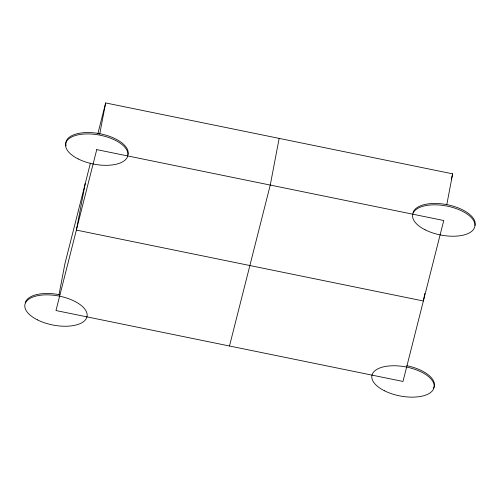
<?xml version="1.0" encoding="UTF-8"?>
<svg xmlns="http://www.w3.org/2000/svg" width="500" height="500" viewBox="0 0 500 500"><rect width="100%" height="100%" fill="white"/><g stroke="black" fill="none" stroke-linecap="round" stroke-linejoin="round"><path stroke-width="0.75" d="M59.05 294.475L64.887 263.863L90.419 163.1M85.275 183.4L76.369 230.081L423.369 300.988L424.831 293.337M99.669 134.312L105.656 102.938L452.663 173.844L446.819 204.456M279.156 138.394L270.256 185.075L229.488 346M97.844 133.769L105.656 102.938M451.325 179.106L452.663 173.844M25.263 302.844A31.631 14.8 10.8 0 1 59.887 294.806M406.887 365.712A31.631 14.8 10.8 0 1 433.494 388.231M413.038 212.825A31.631 14.8 10.8 0 1 447.656 204.788A31.631 14.8 10.8 0 1 475 225.487M66.144 145.85A31.631 14.8 10.8 0 1 96.575 133.175A31.631 14.8 10.8 0 1 127.994 154.581M96.75 149.619L55.981 310.544L402.987 381.456L443.756 220.525L96.75 149.619M37.337 319.825A31.631 14.8 10.8 0 0 86.962 316.875A31.631 14.8 10.8 0 0 43.644 294.938A31.631 14.8 10.8 0 0 37.337 319.825M384.344 390.731A31.631 14.8 10.8 0 0 433.969 387.781A31.631 14.8 10.8 0 0 390.65 365.844A31.631 14.8 10.8 0 0 384.344 390.731M425.112 229.806A31.631 14.8 10.8 0 0 474.738 226.856A31.631 14.8 10.8 0 0 431.419 204.919A31.631 14.8 10.8 0 0 425.112 229.806M78.106 158.9A31.631 14.8 10.8 0 0 127.731 155.95A31.631 14.8 10.8 0 0 84.412 134.012A31.631 14.8 10.8 0 0 78.106 158.9"/></g></svg>
